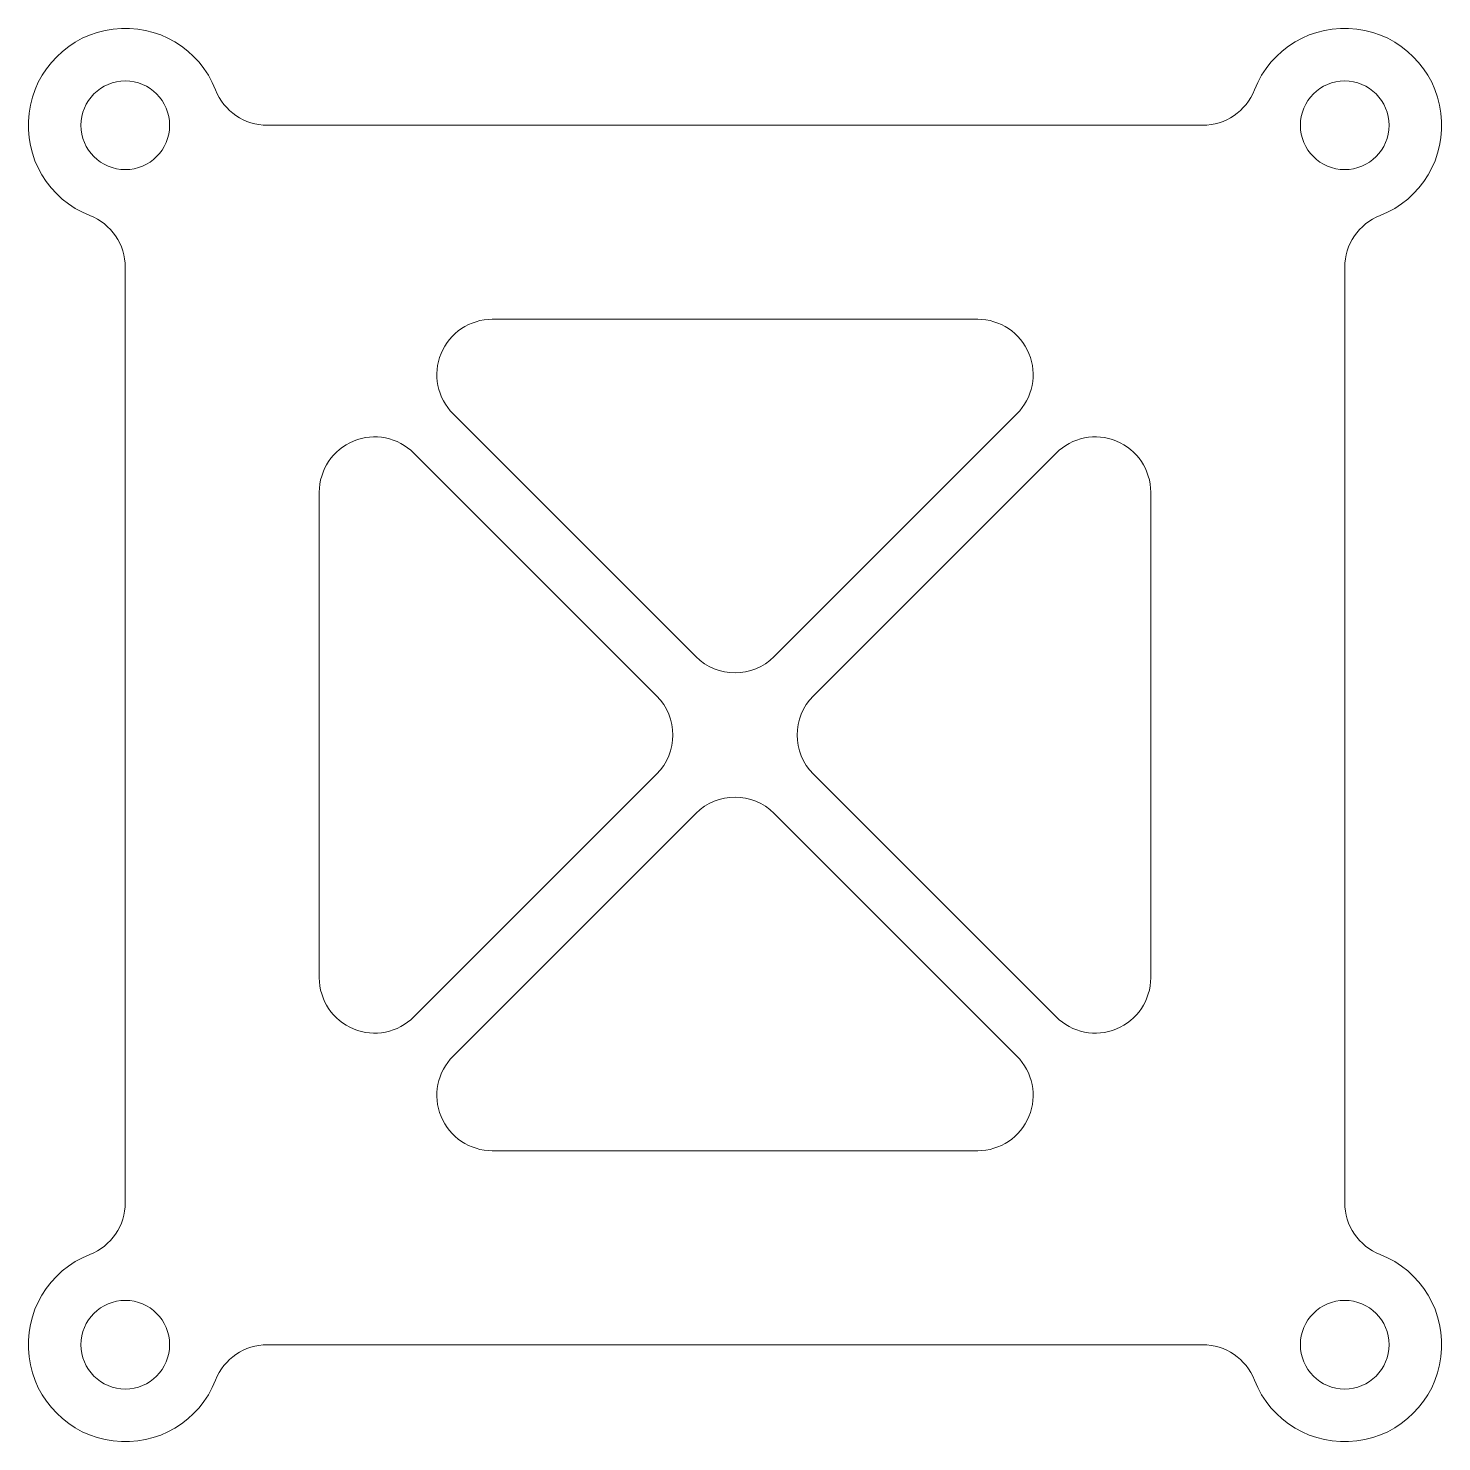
# Model space of a CAD drawing. Header units: millimetres. Extents: x -25.5 to 25.5, y -25.5 to 25.5.
import ezdxf

# ---------------------------------------------------------------- set-up
doc = ezdxf.new("R2010")
doc.units = ezdxf.units.MM

msp = doc.modelspace()

# ---------------------------------------------------------------- linework, layer by layer
at = {"color": 7, "linetype": 'Continuous', "lineweight": 15}
for p, q in [((-16.877, 22), (16.877, 22)), ((-22, -16.877), (-22, 16.877)), ((22, 16.877), (22, -16.877)), ((-8.757, 15), (8.757, 15)), ((-1.414, 2.828), (-10.172, 11.586)), ((1.414, 2.828), (10.172, 11.586)), ((-2.828, 1.414), (-11.586, 10.172)), ((2.828, 1.414), (11.586, 10.172)), ((-15, -8.757), (-15, 8.757)), ((15, 8.757), (15, -8.757)), ((-11.586, -10.172), (-2.828, -1.414)), ((11.586, -10.172), (2.828, -1.414)), ((-10.172, -11.586), (-1.414, -2.828)), ((10.172, -11.586), (1.414, -2.828)), ((8.757, -15), (-8.757, -15)), ((16.877, -22), (-16.877, -22))]:
    msp.add_line(p, q, dxfattribs=at)
for centre in [(-22, 22), (22, 22), (-22, -22), (22, -22)]:
    msp.add_circle(centre, 1.6, dxfattribs=at)
for centre, radius, start, end in [((-22, 22), 3.5, 21.3237, 248.6763), ((22, 22), 3.5, 291.3237, 158.6763), ((-16.877, 24), 2, 201.3237, 270), ((16.877, 24), 2, 270, 338.6763), ((-24, 16.877), 2, 0, 68.6763), ((24, 16.877), 2, 111.3237, 180), ((-8.757, 13), 2, 90, 225), ((8.757, 13), 2, 315, 90), ((-13, 8.757), 2, 45, 180), ((13, 8.757), 2, 0, 135), ((0, 4.243), 2, 225, 315), ((-4.243, 0), 2, 315, 45), ((4.243, 0), 2, 135, 225), ((0, -4.243), 2, 45, 135), ((-13, -8.757), 2, 180, 315), ((13, -8.757), 2, 225, 0), ((-8.757, -13), 2, 135, 270), ((8.757, -13), 2, 270, 45), ((-24, -16.877), 2, 291.3237, 0), ((24, -16.877), 2, 180, 248.6763), ((-22, -22), 3.5, 111.3237, 338.6763), ((22, -22), 3.5, 201.3237, 68.6763), ((-16.877, -24), 2, 90, 158.6763), ((16.877, -24), 2, 21.3237, 90)]:
    msp.add_arc(centre, radius, start, end, dxfattribs=at)

doc.saveas('drawing.dxf')
